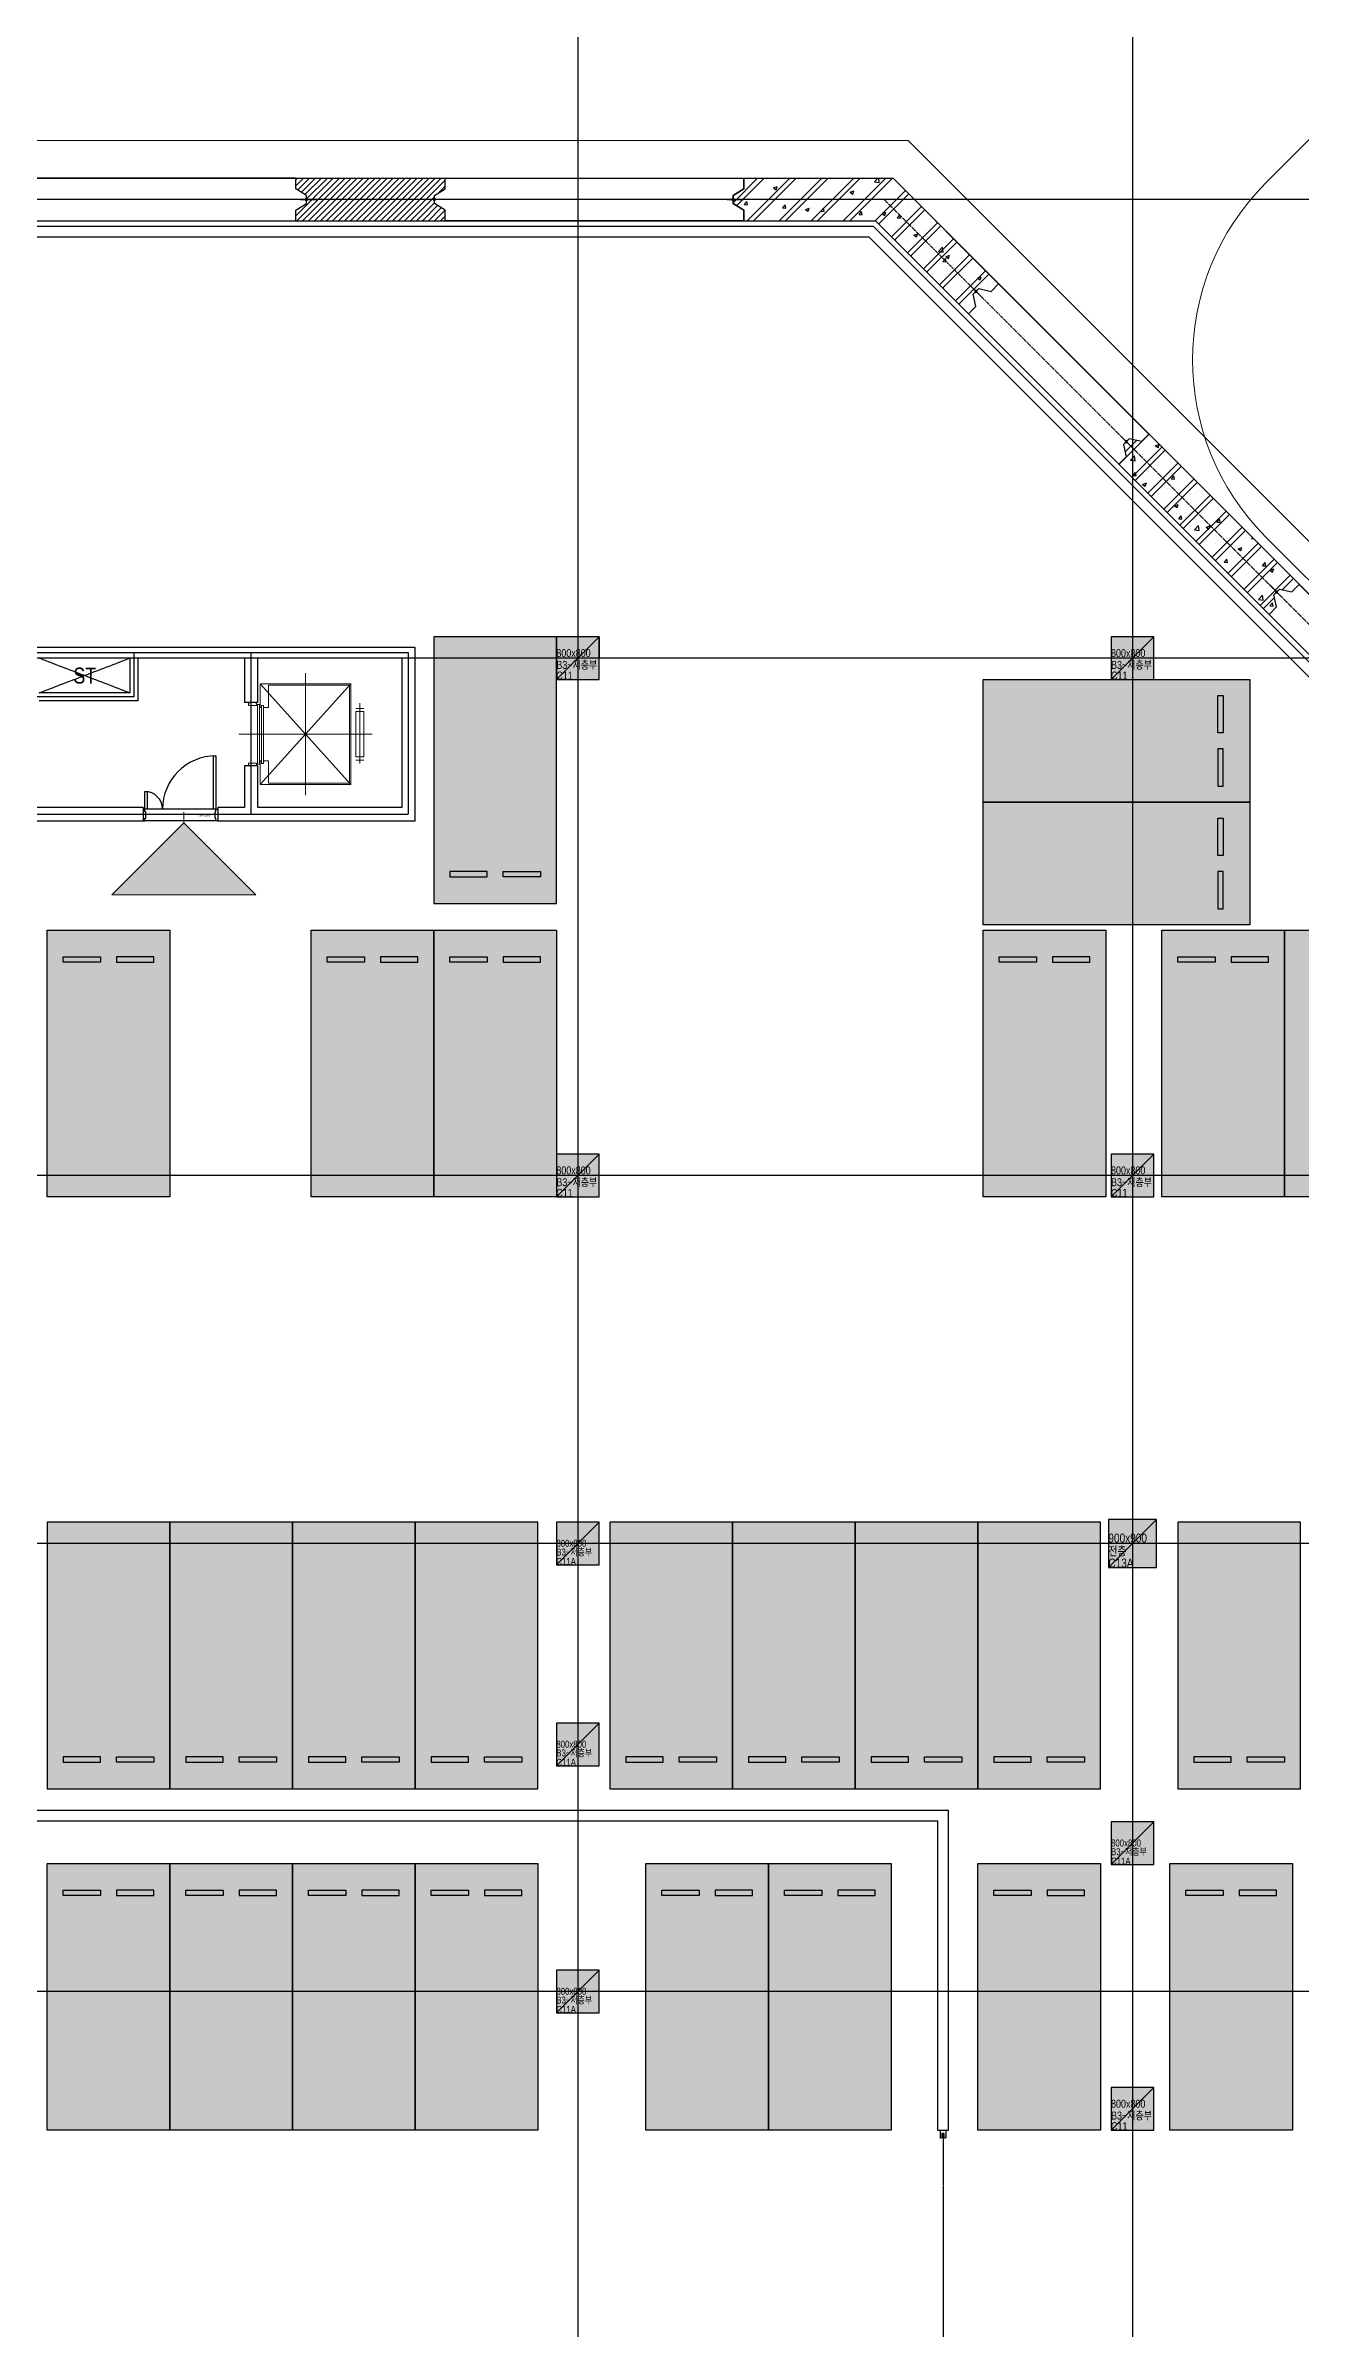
# Model space of a CAD drawing. Header units: millimetres. Extents: x -20379 to 476967, y -520228 to 220376.
# Drawn here: x 399619 to 423144, y -449936 to -407135 of the extents above; entities that cross this region are included whole.
import ezdxf
from ezdxf.enums import TextEntityAlignment as Align

# ---------------------------------------------------------------- set-up
doc = ezdxf.new("R2010")
doc.units = ezdxf.units.MM
doc.header["$MEASUREMENT"] = 0
for name, pattern in [('$0$X-CORE_B2F$0$CEN', [62, 60, -1, 0, -1]), ('$0$X-CORE_B2F$0$CENTER2', [1.125, 0.75, -0.125, 0.125, -0.125]), ('$0$X-F_EXIT_B2F$0$18$0$STYLE_19', [0.83328, 0.41656, -0.41672]), ('$0$X-GRID_B3~B1$0$CENTER2', [1.125, 0.75, -0.125, 0.125, -0.125])]:
    doc.linetypes.add(name, pattern=pattern)
doc.layers.get('Defpoints').update_dxf_attribs({"color": 145, "lineweight": 9})
doc.layers.add('$0$NDC_S_HATCH MATERIAL', color=8, linetype='Continuous', lineweight=9)
doc.layers.add('$0$X-F_EXIT_B2F$0$X-F_EXIT_B2F$0$TEXT VN1', color=7, linetype='Continuous', lineweight=13)
for name, color, linetype in [('$0$X-COL-B2$0$A-254', 254, 'Continuous'), ('$0$X-COL-B2$0$A-COL', 2, 'Continuous'), ('$0$X-COL-B2$0$A-CON', 2, 'Continuous'), ('$0$X-CORE_B2F$0$A-CEN2', 8, '$0$X-CORE_B2F$0$CENTER2'), ('$0$X-CORE_B2F$0$A-CON', 2, 'Continuous'), ('$0$X-CORE_B2F$0$A-DOOR', 4, 'Continuous'), ('$0$X-CORE_B2F$0$A-DOORF', 9, 'Continuous'), ('$0$X-CORE_B2F$0$A-ELE4', 8, 'Continuous'), ('$0$X-CORE_B2F$0$A-OPEN1', 1, '$0$X-CORE_B2F$0$CEN'), ('$0$X-CORE_B2F$0$A-WALD', 7, 'Continuous'), ('$0$X-DIAPHGRAM Wall PLAN$0$A-COL', 2, 'Continuous'), ('$0$X-DIAPHGRAM Wall PLAN$0$A-HAT', 9, 'Continuous'), ('$0$X-F_EXIT_B2F$0$A-SHUTTER', 4, 'Continuous'), ('$0$X-F_EXIT_B2F$0$X-F_EXIT_B2F$0$F_exit', 3, 'Continuous'), ('$0$X-GRID_B3~B1$0$A-CEN1', 1, '$0$X-GRID_B3~B1$0$CENTER2'), ('$0$X-INT-B2$0$A-PARK', 5, 'Continuous'), ('$0$X-INT-B2$0$A-WALB', 3, 'Continuous')]:
    doc.layers.add(name, color=color, linetype=linetype)
doc.styles.add('$0$X-COL-B2$0$Hrtext', font='arial.ttf', dxfattribs={"width": 0.8})
doc.styles.add('$0$X-CORE_B2F$0$$0$X-PLAN$0$Standard', font='')
doc.styles.add('$0$X-CORE_B2F$0$X-CORE-HOTEL-1F$0$Hrtext', font='arial.ttf', dxfattribs={"width": 0.8})
doc.styles.add('$0$X-GRID_B3~B1$0$Heerim', font='', dxfattribs={"width": 0.8})
doc.styles.get('$0$X-CORE_B2F$0$$0$X-PLAN$0$Standard').set_extended_font_data('DotumChe')
doc.styles.get('$0$X-GRID_B3~B1$0$Heerim').set_extended_font_data('Dotum')

# ---------------------------------------------------------------- blocks, each defined once
blk = doc.blocks.new('$0$258')
at = {"layer": '$0$X-COL-B2$0$A-254'}
h = blk.add_hatch(color=256, dxfattribs=at)
h.dxf.hatch_style = 1
h.paths.add_polyline_path([(508297, -104931), (507497, -104931), (507497, -105731), (508297, -105731)])
h = blk.add_hatch(color=256, dxfattribs=at)
h.dxf.hatch_style = 1
h.paths.add_polyline_path([(518697, -104931), (517897, -104931), (517897, -105731), (518697, -105731)])
h = blk.add_hatch(color=256, dxfattribs=at)
h.dxf.hatch_style = 1
h.paths.add_polyline_path([(508297, -114631), (507497, -114631), (507497, -115431), (508297, -115431)])
h = blk.add_hatch(color=256, dxfattribs=at)
h.dxf.hatch_style = 1
h.paths.add_polyline_path([(518697, -114631), (517897, -114631), (517897, -115431), (518697, -115431)])
h = blk.add_hatch(color=256, dxfattribs=at)
h.dxf.hatch_style = 1
h.paths.add_polyline_path([(508297, -121531), (507497, -121531), (507497, -122331), (508297, -122331)])
h = blk.add_hatch(color=256, dxfattribs=at)
h.dxf.hatch_style = 1
h.paths.add_polyline_path([(518747, -121481), (517847, -121481), (517847, -122381), (518747, -122381)])
h = blk.add_hatch(color=256, dxfattribs=at)
h.dxf.hatch_style = 1
h.paths.add_polyline_path([(508297, -125298), (507497, -125298), (507497, -126098), (508297, -126098)])
h = blk.add_hatch(color=256, dxfattribs=at)
h.dxf.hatch_style = 1
h.paths.add_polyline_path([(518697, -127150), (517897, -127150), (517897, -127950), (518697, -127950)])
h = blk.add_hatch(color=256, dxfattribs=at)
h.dxf.hatch_style = 1
h.paths.add_polyline_path([(508297, -129931), (507497, -129931), (507497, -130731), (508297, -130731)])
h = blk.add_hatch(color=256, dxfattribs=at)
h.dxf.hatch_style = 1
h.paths.add_polyline_path([(518697, -132131), (517897, -132131), (517897, -132931), (518697, -132931)])
at = {"layer": '$0$X-F_EXIT_B2F$0$X-F_EXIT_B2F$0$F_exit', "true_color": 0xb56bff}
h = blk.add_hatch(color=191, dxfattribs=at)
h.dxf.hatch_style = 1
h.paths.add_polyline_path([(500512, -108416), (501862, -109766), (499162, -109766)])
at = {"layer": '$0$X-INT-B2$0$A-PARK'}
h = blk.add_hatch(color=254, dxfattribs=at)
h.dxf.hatch_style = 1
h.paths.add_polyline_path([(507497, -109931), (507497, -104931), (505197, -104931), (505197, -109931)])
h = blk.add_hatch(color=254, dxfattribs=at)
h.dxf.hatch_style = 1
h.paths.add_polyline_path([(520497, -108031), (515497, -108031), (515497, -105731), (520497, -105731)])
h = blk.add_hatch(color=254, dxfattribs=at)
h.dxf.hatch_style = 1
h.paths.add_polyline_path([(520497, -110331), (515497, -110331), (515497, -108031), (520497, -108031)])
h = blk.add_hatch(color=254, dxfattribs=at)
h.dxf.hatch_style = 1
h.paths.add_polyline_path([(500247, -110431), (500247, -115431), (497947, -115431), (497947, -110431)])
h = blk.add_hatch(color=254, dxfattribs=at)
h.dxf.hatch_style = 1
h.paths.add_polyline_path([(505197, -110431), (505197, -115431), (502897, -115431), (502897, -110431)])
h = blk.add_hatch(color=254, dxfattribs=at)
h.dxf.hatch_style = 1
h.paths.add_polyline_path([(507497, -110431), (507497, -115431), (505197, -115431), (505197, -110431)])
h = blk.add_hatch(color=254, dxfattribs=at)
h.dxf.hatch_style = 1
h.paths.add_polyline_path([(517797, -110431), (517797, -115431), (515497, -115431), (515497, -110431)])
h = blk.add_hatch(color=254, dxfattribs=at)
h.dxf.hatch_style = 1
h.paths.add_polyline_path([(521147, -110431), (521147, -115431), (518847, -115431), (518847, -110431)])
h = blk.add_hatch(color=254, dxfattribs=at)
h.dxf.hatch_style = 1
h.paths.add_polyline_path([(523447, -110431), (523447, -115431), (521147, -115431), (521147, -110431)])
h = blk.add_hatch(color=254, dxfattribs=at)
h.dxf.hatch_style = 1
h.paths.add_polyline_path([(500247, -126531), (500247, -121531), (497947, -121531), (497947, -126531)])
h = blk.add_hatch(color=254, dxfattribs=at)
h.dxf.hatch_style = 1
h.paths.add_polyline_path([(502547, -126531), (502547, -121531), (500247, -121531), (500247, -126531)])
h = blk.add_hatch(color=254, dxfattribs=at)
h.dxf.hatch_style = 1
h.paths.add_polyline_path([(504847, -126531), (504847, -121531), (502547, -121531), (502547, -126531)])
h = blk.add_hatch(color=254, dxfattribs=at)
h.dxf.hatch_style = 1
h.paths.add_polyline_path([(507147, -126531), (507147, -121531), (504847, -121531), (504847, -126531)])
h = blk.add_hatch(color=254, dxfattribs=at)
h.dxf.hatch_style = 1
h.paths.add_polyline_path([(510797, -126531), (510797, -121531), (508497, -121531), (508497, -126531)])
h = blk.add_hatch(color=254, dxfattribs=at)
h.dxf.hatch_style = 1
h.paths.add_polyline_path([(513097, -126531), (513097, -121531), (510797, -121531), (510797, -126531)])
h = blk.add_hatch(color=254, dxfattribs=at)
h.dxf.hatch_style = 1
h.paths.add_polyline_path([(515397, -126531), (515397, -121531), (513097, -121531), (513097, -126531)])
h = blk.add_hatch(color=254, dxfattribs=at)
h.dxf.hatch_style = 1
h.paths.add_polyline_path([(517697, -126531), (517697, -121531), (515397, -121531), (515397, -126531)])
h = blk.add_hatch(color=254, dxfattribs=at)
h.dxf.hatch_style = 1
h.paths.add_polyline_path([(521447, -126531), (521447, -121531), (519147, -121531), (519147, -126531)])
h = blk.add_hatch(color=254, dxfattribs=at)
h.dxf.hatch_style = 1
h.paths.add_polyline_path([(500247, -127931), (500247, -132931), (497947, -132931), (497947, -127931)])
h = blk.add_hatch(color=254, dxfattribs=at)
h.dxf.hatch_style = 1
h.paths.add_polyline_path([(502547, -127931), (502547, -132931), (500247, -132931), (500247, -127931)])
h = blk.add_hatch(color=254, dxfattribs=at)
h.dxf.hatch_style = 1
h.paths.add_polyline_path([(504847, -127931), (504847, -132931), (502547, -132931), (502547, -127931)])
h = blk.add_hatch(color=254, dxfattribs=at)
h.dxf.hatch_style = 1
h.paths.add_polyline_path([(507147, -127931), (507147, -132931), (504847, -132931), (504847, -127931)])
h = blk.add_hatch(color=254, dxfattribs=at)
h.dxf.hatch_style = 1
h.paths.add_polyline_path([(511472, -127931), (511472, -132931), (509172, -132931), (509172, -127931)])
h = blk.add_hatch(color=254, dxfattribs=at)
h.dxf.hatch_style = 1
h.paths.add_polyline_path([(513772, -127931), (513772, -132931), (511472, -132931), (511472, -127931)])
h = blk.add_hatch(color=254, dxfattribs=at)
h.dxf.hatch_style = 1
h.paths.add_polyline_path([(517697, -127931), (517697, -132931), (515397, -132931), (515397, -127931)])
h = blk.add_hatch(color=254, dxfattribs=at)
h.dxf.hatch_style = 1
h.paths.add_polyline_path([(521297, -127931), (521297, -132931), (518997, -132931), (518997, -127931)])
at = {"layer": '$0$X-COL-B2$0$A-COL'}
for p, q in [((508297, -104931), (507497, -104931)), ((507497, -104931), (507497, -105731)), ((508297, -105731), (508297, -104931)), ((518697, -104931), (517897, -104931)), ((517897, -104931), (517897, -105731)), ((518697, -105731), (518697, -104931)), ((507497, -105731), (508297, -105731)), ((517897, -105731), (518697, -105731)), ((508297, -114631), (507497, -114631)), ((507497, -114631), (507497, -115431)), ((508297, -115431), (508297, -114631)), ((518697, -114631), (517897, -114631)), ((517897, -114631), (517897, -115431)), ((518697, -115431), (518697, -114631)), ((507497, -115431), (508297, -115431)), ((517897, -115431), (518697, -115431)), ((508297, -121531), (507497, -121531)), ((507497, -121531), (507497, -122331)), ((508297, -122331), (508297, -121531)), ((518747, -121481), (517847, -121481)), ((517847, -121481), (517847, -122381)), ((518747, -122381), (518747, -121481)), ((507497, -122331), (508297, -122331)), ((517847, -122381), (518747, -122381)), ((508297, -125298), (507497, -125298)), ((507497, -125298), (507497, -126098)), ((508297, -126098), (508297, -125298)), ((507497, -126098), (508297, -126098)), ((518697, -127150), (517897, -127150)), ((517897, -127150), (517897, -127950)), ((518697, -127950), (518697, -127150)), ((517897, -127950), (518697, -127950)), ((508297, -129931), (507497, -129931)), ((507497, -129931), (507497, -130731)), ((508297, -130731), (508297, -129931)), ((507497, -130731), (508297, -130731)), ((518697, -132131), (517897, -132131)), ((517897, -132131), (517897, -132931)), ((518697, -132931), (518697, -132131)), ((517897, -132931), (518697, -132931))]:
    blk.add_line(p, q, dxfattribs=at)
at = {"layer": '$0$X-COL-B2$0$A-CON', "ltscale": 10}
for p, q in [((335947, -96331), (513810, -96331)), ((513810, -96331), (539010, -121531)), ((336747, -97131), (513478, -97131)), ((513478, -97131), (538679, -122331)), ((508297, -104931), (508297, -105331))]:
    blk.add_line(p, q, dxfattribs=at)
at = {"layer": '$0$X-CORE_B2F$0$A-CEN2'}
for p, q in [((504724, -105231), (491322, -105231)), ((499572, -105231), (499572, -106056)), ((501772, -108256), (501772, -105231)), ((504724, -108256), (504724, -105231)), ((499572, -106056), (497697, -106056)), ((491322, -108256), (504724, -108256))]:
    blk.add_line(p, q, dxfattribs=at)
at = {"layer": '$0$X-CORE_B2F$0$A-CON', "ltscale": 10}
for p, q in [((504847, -105131), (491197, -105131)), ((504847, -108381), (504847, -105131)), ((501647, -105331), (497797, -105331)), ((501647, -105331), (501647, -106163)), ((504597, -105331), (501897, -105331)), ((501897, -106163), (501897, -105331)), ((504597, -105331), (504597, -108131)), ((501897, -106163), (501647, -106163)), ((501647, -107346), (501647, -108131)), ((501897, -107346), (501647, -107346)), ((501897, -108131), (501897, -107346)), ((499747, -108131), (491447, -108131)), ((499747, -108131), (499747, -108381)), ((501647, -108131), (501147, -108131)), ((501147, -108131), (501147, -108381)), ((504597, -108131), (501897, -108131)), ((491197, -108381), (499747, -108381)), ((501147, -108381), (504847, -108381))]:
    blk.add_line(p, q, dxfattribs=at)
at = {"layer": '$0$X-CORE_B2F$0$A-DOOR'}
for p, q in [((501067, -108161), (501067, -107161)), ((501067, -107161), (501112, -107161)), ((501112, -107161), (501112, -108161)), ((499782, -108161), (499782, -107831)), ((499782, -107831), (499827, -107831)), ((499827, -107831), (499827, -108161)), ((499782, -108161), (499747, -108161)), ((499747, -108161), (499747, -108381)), ((499782, -108211), (499782, -108161)), ((499827, -108161), (499782, -108161)), ((499797, -108211), (499782, -108211)), ((499797, -108331), (499797, -108211)), ((501112, -108161), (501067, -108161)), ((501097, -108331), (501097, -108211)), ((501097, -108211), (501112, -108211)), ((501112, -108211), (501112, -108161)), ((501112, -108161), (501147, -108161)), ((501147, -108161), (501147, -108381)), ((499747, -108381), (499782, -108381)), ((499782, -108381), (499782, -108331)), ((499782, -108331), (499797, -108331)), ((501112, -108331), (501097, -108331)), ((501112, -108381), (501112, -108331)), ((501147, -108381), (501112, -108381))]:
    blk.add_line(p, q, dxfattribs=at)
at = {"layer": '$0$X-CORE_B2F$0$A-DOORF'}
for centre, radius, start, end in [((501112, -108161), 1000, 90, 180), ((499782, -108161), 330, 0, 90)]:
    blk.add_arc(centre, radius, start, end, dxfattribs=at)
at = {"layer": '$0$X-CORE_B2F$0$A-ELE4'}
for p, q in [((501112, -108161), (499782, -108161)), ((501112, -108381), (499782, -108381))]:
    blk.add_line(p, q, dxfattribs=at)
at = {"layer": '$0$X-CORE_B2F$0$A-OPEN1'}
for p, q in [((499497, -105981), (497797, -105331)), ((497797, -105981), (499497, -105331))]:
    blk.add_line(p, q, dxfattribs=at)
at = {"layer": '$0$X-CORE_B2F$0$A-WALD', "ltscale": 10}
for p, q in [((499497, -105331), (499497, -105981)), ((499647, -105331), (499647, -106131)), ((499497, -105981), (497797, -105981)), ((499647, -106131), (497797, -106131))]:
    blk.add_line(p, q, dxfattribs=at)
at = {"layer": '$0$X-DIAPHGRAM Wall PLAN$0$A-COL'}
for p, q in [((335947, -96331), (513810, -96331)), ((511010, -96331), (513810, -96331)), ((513810, -96331), (539010, -121531)), ((513810, -96331), (515790, -98311)), ((336747, -97131), (513478, -97131)), ((511010, -97131), (513478, -97131)), ((513478, -97131), (538679, -122331)), ((513478, -97131), (515224, -98876))]:
    blk.add_line(p, q, dxfattribs=at)
at = {"layer": '$0$X-DIAPHGRAM Wall PLAN$0$A-COL', "ltscale": 0.01}
for p, q in [((502610, -96331), (497010, -96331)), ((502610, -96531), (502610, -96331)), ((502810, -96656), (502610, -96531)), ((502810, -96806), (502810, -96656)), ((505210, -96656), (505410, -96531)), ((505210, -96806), (505210, -96656)), ((505410, -96531), (505410, -96331)), ((505410, -96331), (511010, -96331)), ((511010, -96531), (510810, -96656)), ((510810, -96656), (511010, -96531)), ((510810, -96656), (510810, -96806)), ((510810, -96806), (510810, -96656)), ((511010, -96331), (511010, -96531)), ((511010, -96531), (511010, -96331)), ((497010, -97131), (502610, -97131)), ((502610, -96931), (502810, -96806)), ((502610, -97131), (502610, -96931)), ((505410, -96931), (505210, -96806)), ((505410, -97131), (505410, -96931)), ((511010, -97131), (505410, -97131)), ((510810, -96806), (511010, -96931)), ((511010, -96931), (510810, -96806)), ((511010, -96931), (511010, -97131)), ((511010, -97131), (511010, -96931)), ((515312, -98505), (515418, -98399)), ((515312, -98505), (515418, -98399)), ((515418, -98399), (515648, -98452)), ((515418, -98399), (515648, -98452)), ((515648, -98452), (515790, -98311)), ((515648, -98452), (515790, -98311)), ((515790, -98311), (518607, -101128)), ((515224, -98876), (515365, -98735)), ((515224, -98876), (515365, -98735)), ((515365, -98735), (515312, -98505)), ((515365, -98735), (515312, -98505)), ((518042, -101694), (515224, -98876)), ((518236, -101217), (518130, -101323)), ((518130, -101323), (518183, -101553)), ((518466, -101270), (518236, -101217)), ((518607, -101128), (518466, -101270)), ((518183, -101553), (518042, -101694)), ((521284, -104088), (521425, -103946)), ((521425, -103946), (525385, -107906)), ((520860, -104512), (521001, -104370)), ((520948, -104141), (521054, -104035)), ((521001, -104370), (520948, -104141)), ((521054, -104035), (521284, -104088)), ((524819, -108472), (520860, -104512))]:
    blk.add_line(p, q, dxfattribs=at)
at = {"layer": '$0$X-DIAPHGRAM Wall PLAN$0$A-COL', "ltscale": 50}
for p, q in [((502702, -96731), (503002, -96731)), ((505317, -96731), (505017, -96731)), ((510917, -96731), (510617, -96731)), ((510702, -96731), (511002, -96731)), ((515441, -98528), (515229, -98316)), ((515289, -98376), (515501, -98588)), ((518107, -101194), (518319, -101406)), ((521077, -104164), (520865, -103951))]:
    blk.add_line(p, q, dxfattribs=at)
for centre, start, end in [((502810, -96731), 0, 180), ((505210, -96731), 360, 180), ((510810, -96731), 0, 180), ((510810, -96731), 360, 180), ((502810, -96731), 180, 0), ((505210, -96731), 180, 360), ((510810, -96731), 180, 0), ((510810, -96731), 180, 360), ((515365, -98452), 135.0009, 315.0009), ((515365, -98452), 135.0009, 315.0009), ((515365, -98452), 315.0009, 135.0009), ((515365, -98452), 315.0009, 135.0009), ((518183, -101270), 135.0009, 315.0009), ((518183, -101270), 315.0009, 135.0009), ((521001, -104088), 135.0009, 315.0009), ((521001, -104088), 315.0009, 135.0009)]:
    blk.add_arc(centre, 20, start, end, dxfattribs=at)
at = {"layer": '$0$X-DIAPHGRAM Wall PLAN$0$A-HAT', "linetype": 'Continuous', "ltscale": 500}
for p, q in [((502610, -96363), (502642, -96331)), ((502610, -96475), (502754, -96331)), ((502610, -97037), (503315, -96331)), ((502628, -97131), (503428, -96331)), ((502645, -96553), (502866, -96331)), ((502714, -96596), (502979, -96331)), ((502740, -97131), (503540, -96331)), ((502783, -96639), (503091, -96331)), ((502820, -96714), (503203, -96331)), ((502852, -97131), (503652, -96331)), ((502964, -97131), (503764, -96331)), ((503077, -97131), (503877, -96331)), ((503189, -97131), (503989, -96331)), ((503301, -97131), (504101, -96331)), ((503413, -97131), (504213, -96331)), ((503526, -97131), (504326, -96331)), ((503638, -97131), (504438, -96331)), ((503750, -97131), (504550, -96331)), ((503862, -97131), (504662, -96331)), ((503975, -97131), (504775, -96331)), ((504087, -97131), (504887, -96331)), ((504199, -97131), (504999, -96331)), ((504312, -97131), (505112, -96331)), ((504424, -97131), (505224, -96331)), ((504536, -97131), (505336, -96331)), ((504648, -97131), (505410, -96369)), ((504761, -97131), (505210, -96682)), ((505279, -96613), (505410, -96482)), ((504873, -97131), (505210, -96794)), ((504985, -97131), (505271, -96844)), ((505097, -97131), (505340, -96888)), ((505210, -97131), (505410, -96931)), ((505322, -97131), (505410, -97043))]:
    blk.add_line(p, q, dxfattribs=at)
at = {"layer": '$0$X-DIAPHGRAM Wall PLAN$0$A-HAT', "linetype": 'Continuous'}
for p, q in [((510810, -96792), (511271, -96331)), ((510856, -96635), (510856, -96635)), ((510876, -96848), (511393, -96331)), ((511027, -96599), (511027, -96599)), ((511072, -97131), (511872, -96331)), ((511089, -96707), (511089, -96707)), ((511159, -96487), (511159, -96487)), ((511194, -97131), (511994, -96331)), ((511340, -96674), (511340, -96674)), ((511390, -96658), (511390, -96658)), ((511532, -96535), (511532, -96535)), ((511570, -96514), (511640, -96487)), ((511570, -96514), (511620, -96548)), ((511620, -96548), (511640, -96487)), ((511673, -97131), (512473, -96331)), ((511718, -96624), (511718, -96624)), ((511742, -96387), (511742, -96387)), ((511795, -97131), (512595, -96331)), ((511924, -96680), (511924, -96680)), ((512051, -96460), (512051, -96460)), ((512274, -97131), (513074, -96331)), ((512350, -96541), (512350, -96541)), ((512396, -97131), (513196, -96331)), ((512458, -96703), (512458, -96703)), ((512552, -96722), (512552, -96722)), ((512565, -96389), (512565, -96389)), ((512600, -96508), (512600, -96508)), ((512875, -97131), (513675, -96331)), ((512979, -96458), (512979, -96458)), ((512992, -96726), (512992, -96726)), ((512997, -97131), (513797, -96331)), ((513007, -96594), (513077, -96567)), ((513007, -96594), (513057, -96628)), ((513057, -96628), (513077, -96568)), ((513058, -96658), (513058, -96658)), ((513451, -96683), (513451, -96683)), ((513462, -96397), (513525, -96331)), ((513462, -96397), (513551, -96410)), ((513476, -97131), (514043, -96564)), ((513538, -97191), (514104, -96625)), ((513551, -96411), (513542, -96331)), ((513577, -96583), (513577, -96583)), ((513611, -96375), (513611, -96375)), ((513977, -96686), (513977, -96686)), ((514034, -96583), (514034, -96583)), ((511014, -96931), (511014, -96931)), ((511021, -96825), (511070, -96768)), ((511021, -96825), (511081, -96831)), ((511067, -96770), (511067, -96770)), ((511081, -96831), (511070, -96768)), ((511077, -97068), (511077, -97068)), ((511118, -97084), (511118, -97084)), ((511455, -97018), (511455, -97018)), ((511520, -96867), (511520, -96867)), ((511531, -97131), (511538, -97124)), ((511539, -97131), (511538, -97124)), ((511601, -96792), (511601, -96792)), ((511701, -96983), (511701, -96983)), ((511739, -96888), (511787, -96831)), ((511739, -96888), (511798, -96893)), ((511798, -96893), (511787, -96831)), ((512027, -97125), (512027, -97125)), ((512039, -96792), (512039, -96792)), ((512087, -96935), (512087, -96935)), ((512135, -96815), (512135, -96815)), ((512167, -96917), (512237, -96890)), ((512167, -96917), (512217, -96950)), ((512217, -96950), (512237, -96890)), ((512284, -96883), (512284, -96883)), ((512337, -96902), (512337, -96902)), ((512456, -96951), (512504, -96893)), ((512456, -96951), (512516, -96956)), ((512516, -96956), (512504, -96893)), ((512524, -97103), (512524, -97103)), ((512540, -97055), (512540, -97055)), ((512669, -96837), (512669, -96837)), ((512716, -96852), (512716, -96852)), ((512868, -96783), (512868, -96783)), ((513045, -96991), (513045, -96991)), ((513107, -97003), (513107, -97003)), ((513173, -97014), (513221, -96956)), ((513173, -97014), (513233, -97019)), ((513202, -96860), (513202, -96860)), ((513233, -97019), (513221, -96956)), ((513335, -97131), (513335, -97131)), ((513347, -96769), (513347, -96769)), ((513525, -96748), (513525, -96748)), ((513565, -96916), (513565, -96916)), ((513598, -96736), (513598, -96736)), ((513604, -96997), (513674, -96970)), ((513604, -96997), (513654, -97030)), ((513654, -97031), (513674, -96970)), ((513690, -96903), (513690, -96903)), ((513713, -97081), (513713, -97081)), ((513736, -96882), (513736, -96882)), ((513778, -97430), (514343, -96864)), ((513839, -97491), (514405, -96926)), ((513890, -97076), (513939, -97019)), ((513890, -97076), (513950, -97082)), ((513950, -97082), (513939, -97019)), ((514059, -96771), (514059, -96771)), ((514078, -96846), (514078, -96846)), ((514270, -96905), (514270, -96905)), ((514273, -96803), (514273, -96803)), ((514345, -96998), (514345, -96998)), ((514571, -97114), (514571, -97114)), ((514608, -97139), (514612, -97133)), ((514608, -97139), (514619, -97140)), ((513860, -97279), (513860, -97279)), ((514054, -97511), (514054, -97511)), ((514066, -97178), (514066, -97178)), ((514072, -97253), (514072, -97253)), ((514078, -97731), (514644, -97165)), ((514082, -97392), (514082, -97392)), ((514139, -97792), (514705, -97226)), ((514201, -97399), (514271, -97373)), ((514201, -97399), (514251, -97433)), ((514251, -97433), (514271, -97373)), ((514332, -97359), (514332, -97359)), ((514379, -98031), (514944, -97465)), ((514394, -97301), (514394, -97301)), ((514440, -98092), (515006, -97527)), ((514559, -97447), (514559, -97447)), ((514711, -97309), (514711, -97309)), ((514199, -97812), (514199, -97812)), ((514410, -97947), (514410, -97947)), ((514448, -97704), (514448, -97704)), ((514547, -97780), (514547, -97780)), ((514614, -97749), (514614, -97749)), ((514662, -97702), (514740, -97621)), ((514662, -97702), (514751, -97716)), ((514679, -98332), (515245, -97766)), ((514733, -97835), (514733, -97835)), ((514751, -97716), (514740, -97621)), ((514740, -98393), (515306, -97827)), ((514746, -97891), (514795, -97834)), ((514746, -97891), (514806, -97896)), ((514806, -97897), (514795, -97834)), ((514798, -97802), (514868, -97775)), ((514798, -97802), (514847, -97836)), ((514848, -97836), (514868, -97775)), ((514854, -97969), (514854, -97969)), ((514944, -97969), (514944, -97969)), ((515066, -97705), (515066, -97705)), ((515067, -97982), (515067, -97982)), ((515080, -97621), (515080, -97621)), ((515267, -97858), (515267, -97858)), ((514535, -98113), (514535, -98113)), ((514804, -98376), (514804, -98376)), ((514816, -98015), (514816, -98015)), ((514980, -98632), (515545, -98067)), ((515041, -98693), (515607, -98128)), ((515042, -98371), (515042, -98371)), ((515054, -98038), (515054, -98038)), ((515068, -98366), (515068, -98366)), ((515182, -98327), (515182, -98327)), ((515236, -98319), (515236, -98319)), ((515395, -98205), (515465, -98178)), ((515395, -98205), (515444, -98238)), ((515444, -98238), (515465, -98178)), ((515555, -98301), (515555, -98301)), ((515602, -98388), (515602, -98388)), ((518046, -101699), (518612, -101133)), ((518162, -101460), (518374, -101249)), ((518285, -101938), (518851, -101372)), ((518347, -101999), (518912, -101433)), ((518567, -101230), (518567, -101230)), ((518733, -101346), (518799, -101320)), ((518733, -101346), (518783, -101379)), ((518783, -101379), (518802, -101323)), ((518143, -101617), (518143, -101617)), ((518158, -101604), (518158, -101604)), ((518226, -101524), (518226, -101524)), ((518261, -101617), (518339, -101536)), ((518261, -101617), (518350, -101631)), ((518309, -101903), (518357, -101846)), ((518350, -101631), (518339, -101536)), ((518369, -101909), (518357, -101846)), ((518476, -101491), (518476, -101491)), ((518497, -101544), (518497, -101544)), ((518586, -102238), (519152, -101673)), ((518592, -101835), (518592, -101835)), ((518647, -102300), (519213, -101734)), ((518691, -101627), (518691, -101627)), ((518726, -101517), (518726, -101517)), ((518855, -101441), (518855, -101441)), ((518990, -101812), (518990, -101812)), ((519223, -101752), (519223, -101752)), ((518309, -101903), (518369, -101908)), ((518485, -101877), (518485, -101877)), ((518489, -102071), (518559, -102044)), ((518489, -102071), (518539, -102104)), ((518497, -102138), (518497, -102138)), ((518539, -102104), (518560, -102044)), ((518685, -102114), (518685, -102114)), ((518707, -102272), (518707, -102272)), ((518887, -102539), (519452, -101973)), ((518948, -102600), (519513, -102034)), ((518960, -102146), (518960, -102146)), ((518978, -102145), (518978, -102145)), ((519026, -101966), (519075, -101909)), ((519026, -101966), (519086, -101971)), ((519030, -102160), (519030, -102160)), ((519086, -101971), (519075, -101909)), ((519187, -102839), (519753, -102274)), ((519211, -102114), (519211, -102114)), ((519268, -102014), (519268, -102014)), ((519498, -102070), (519498, -102070)), ((519507, -102233), (519507, -102233)), ((519564, -102183), (519564, -102183)), ((518924, -102333), (518924, -102333)), ((518948, -102508), (518948, -102508)), ((518966, -102478), (518966, -102478)), ((519086, -102473), (519156, -102446)), ((519086, -102473), (519136, -102507)), ((519136, -102507), (519156, -102447)), ((519165, -102718), (519213, -102661)), ((519165, -102718), (519225, -102723)), ((519225, -102724), (519213, -102661)), ((519241, -102295), (519241, -102295)), ((519248, -102901), (519814, -102335)), ((519306, -102683), (519306, -102683)), ((519326, -102458), (519326, -102458)), ((519365, -102691), (519365, -102691)), ((519485, -102403), (519485, -102403)), ((519488, -103140), (520053, -102574)), ((519549, -103201), (520115, -102635)), ((519775, -102317), (519775, -102317)), ((519889, -102583), (519889, -102583)), ((519899, -102714), (519899, -102714)), ((519987, -102666), (519987, -102666)), ((519461, -102922), (519539, -102841)), ((519461, -102922), (519550, -102936)), ((519461, -103069), (519461, -103069)), ((519473, -102736), (519473, -102736)), ((519550, -102936), (519539, -102841)), ((519682, -103131), (519682, -103131)), ((519683, -102876), (519753, -102849)), ((519683, -102876), (519733, -102910)), ((519695, -102769), (519695, -102769)), ((519733, -102910), (519753, -102849)), ((519788, -103440), (520354, -102875)), ((519849, -103502), (520415, -102936)), ((519882, -102781), (519931, -102723)), ((519882, -102781), (519942, -102786)), ((519942, -102786), (519931, -102724)), ((519945, -102736), (519945, -102736)), ((519975, -102999), (519975, -102999)), ((520061, -103081), (520061, -103081)), ((520431, -103080), (520431, -103080)), ((520528, -103088), (520547, -103068)), ((520528, -103088), (520574, -103095)), ((519704, -103225), (519704, -103225)), ((519848, -103180), (519848, -103180)), ((519915, -103359), (519915, -103359)), ((519962, -103332), (519962, -103332)), ((520021, -103533), (520069, -103476)), ((520021, -103533), (520081, -103538)), ((520081, -103538), (520069, -103476)), ((520088, -103399), (520088, -103399)), ((520089, -103741), (520654, -103175)), ((520150, -103802), (520716, -103237)), ((520238, -103247), (520238, -103247)), ((520280, -103279), (520350, -103252)), ((520280, -103279), (520330, -103312)), ((520330, -103312), (520350, -103252)), ((520389, -104041), (520955, -103476)), ((520429, -103392), (520429, -103392)), ((520449, -103382), (520449, -103382)), ((520450, -104103), (521016, -103537)), ((520468, -103268), (520468, -103268)), ((520671, -103299), (520671, -103299)), ((520680, -103359), (520680, -103359)), ((520738, -103596), (520787, -103538)), ((520798, -103601), (520787, -103539)), ((520975, -103525), (520975, -103525)), ((520166, -103787), (520166, -103787)), ((520417, -103754), (520417, -103754)), ((520443, -103933), (520443, -103933)), ((520455, -103600), (520455, -103600)), ((520470, -103749), (520470, -103749)), ((520573, -103778), (520573, -103778)), ((520690, -104342), (521255, -103776)), ((520738, -103596), (520798, -103601)), ((520795, -103704), (520795, -103704)), ((520877, -103681), (520947, -103654)), ((520877, -103681), (520927, -103715)), ((520927, -103715), (520947, -103654)), ((520963, -103858), (520963, -103858)), ((521053, -103649), (521053, -103649)), ((521107, -103801), (521107, -103801)), ((521107, -104047), (521317, -103838)), ((520532, -104098), (520532, -104098)), ((520661, -104228), (520739, -104146)), ((520661, -104228), (520750, -104241)), ((520750, -104242), (520739, -104147)), ((520751, -104403), (520960, -104194)), ((520877, -104348), (520925, -104291)), ((520877, -104348), (520937, -104353)), ((520901, -104409), (520901, -104409)), ((520912, -104312), (520912, -104312)), ((520937, -104353), (520925, -104291)), ((520950, -104191), (520950, -104191)), ((521164, -104015), (521164, -104015))]:
    blk.add_line(p, q, dxfattribs=at)
at = {"layer": '$0$X-F_EXIT_B2F$0$A-SHUTTER', "linetype": '$0$X-F_EXIT_B2F$0$18$0$STYLE_19'}
for p, q in [((514697, -133081), (514697, -132931)), ((514697, -132931), (514797, -132931)), ((514727, -133081), (514697, -133081)), ((514767, -132991), (514727, -132991)), ((514727, -132991), (514727, -133081)), ((514747, -132991), (514747, -139971)), ((514767, -133081), (514767, -132991)), ((514797, -133081), (514767, -133081)), ((514797, -132931), (514797, -133081))]:
    blk.add_line(p, q, dxfattribs=at)
at = {"layer": '$0$X-F_EXIT_B2F$0$X-F_EXIT_B2F$0$TEXT VN1'}
for p, q in [((499162, -109766), (500512, -108416)), ((500512, -108416), (501862, -109766)), ((501862, -109766), (499162, -109766))]:
    blk.add_line(p, q, dxfattribs=at)
at = {"layer": '$0$X-GRID_B3~B1$0$A-CEN1', "ltscale": 10}
for p, q in [((507897, -71986), (507897, -206938)), ((518297, -71986), (518297, -206938)), ((565437, -96731), (324908, -96731)), ((513644, -96731), (538845, -121931)), ((565437, -105331), (425347, -105331)), ((565437, -115031), (324908, -115031)), ((565437, -121931), (425347, -121931)), ((565437, -130331), (425347, -130331))]:
    blk.add_line(p, q, dxfattribs=at)
at = {"layer": '$0$X-INT-B2$0$A-PARK'}
for p, q in [((507497, -104931), (505197, -104931)), ((505197, -104931), (505197, -109931)), ((507497, -109931), (507497, -104931)), ((515497, -108031), (515497, -105731)), ((515497, -105731), (520497, -105731)), ((519897, -106731), (519897, -106031)), ((519897, -106031), (519997, -106031)), ((519997, -106031), (519997, -106731)), ((520497, -105731), (520497, -108031)), ((519997, -106731), (519897, -106731)), ((519997, -107031), (519897, -107031)), ((519897, -107031), (519897, -107731)), ((519997, -107731), (519997, -107031)), ((519897, -107731), (519997, -107731)), ((515497, -110331), (515497, -108031)), ((515497, -108031), (520497, -108031)), ((520497, -108031), (515497, -108031)), ((520497, -108031), (520497, -110331)), ((519897, -109031), (519897, -108331)), ((519897, -108331), (519997, -108331)), ((519997, -108331), (519997, -109031)), ((519997, -109031), (519897, -109031)), ((506197, -109331), (505497, -109331)), ((505497, -109331), (505497, -109431)), ((505497, -109431), (506197, -109431)), ((506197, -109431), (506197, -109331)), ((506497, -109431), (506497, -109331)), ((506497, -109331), (507197, -109331)), ((507197, -109431), (506497, -109431)), ((507197, -109331), (507197, -109431)), ((519997, -109331), (519897, -109331)), ((519897, -109331), (519897, -110031)), ((519997, -110031), (519997, -109331)), ((505197, -109931), (507497, -109931)), ((520497, -110331), (515497, -110331)), ((519897, -110031), (519997, -110031)), ((497947, -115431), (497947, -110431)), ((497947, -110431), (500247, -110431)), ((500247, -110431), (500247, -115431)), ((502897, -115431), (502897, -110431)), ((502897, -110431), (505197, -110431)), ((505197, -115431), (505197, -110431)), ((505197, -110431), (507497, -110431)), ((505197, -110431), (505197, -115431)), ((507497, -110431), (507497, -115431)), ((515497, -115431), (515497, -110431)), ((515497, -110431), (517797, -110431)), ((517797, -110431), (517797, -115431)), ((518847, -115431), (518847, -110431)), ((518847, -110431), (521147, -110431)), ((521147, -110431), (521147, -115431)), ((521147, -115431), (521147, -110431)), ((521147, -110431), (523447, -110431)), ((498247, -111031), (498247, -110931)), ((498247, -110931), (498947, -110931)), ((498947, -111031), (498247, -111031)), ((498947, -110931), (498947, -111031)), ((499247, -110931), (499247, -111031)), ((499947, -110931), (499247, -110931)), ((499247, -111031), (499947, -111031)), ((499947, -111031), (499947, -110931)), ((503197, -111031), (503197, -110931)), ((503197, -110931), (503897, -110931)), ((503897, -111031), (503197, -111031)), ((503897, -110931), (503897, -111031)), ((504197, -110931), (504197, -111031)), ((504897, -110931), (504197, -110931)), ((504197, -111031), (504897, -111031)), ((504897, -111031), (504897, -110931)), ((505497, -111031), (505497, -110931)), ((505497, -110931), (506197, -110931)), ((506197, -111031), (505497, -111031)), ((506197, -110931), (506197, -111031)), ((506497, -110931), (506497, -111031)), ((507197, -110931), (506497, -110931)), ((506497, -111031), (507197, -111031)), ((507197, -111031), (507197, -110931)), ((515797, -111031), (515797, -110931)), ((515797, -110931), (516497, -110931)), ((516497, -111031), (515797, -111031)), ((516497, -110931), (516497, -111031)), ((516797, -110931), (516797, -111031)), ((517497, -110931), (516797, -110931)), ((516797, -111031), (517497, -111031)), ((517497, -111031), (517497, -110931)), ((519147, -111031), (519147, -110931)), ((519147, -110931), (519847, -110931)), ((519847, -111031), (519147, -111031)), ((519847, -110931), (519847, -111031)), ((520147, -110931), (520147, -111031)), ((520847, -110931), (520147, -110931)), ((520147, -111031), (520847, -111031)), ((520847, -111031), (520847, -110931)), ((500247, -115431), (497947, -115431)), ((505197, -115431), (502897, -115431)), ((507497, -115431), (505197, -115431)), ((517797, -115431), (515497, -115431)), ((521147, -115431), (518847, -115431)), ((523447, -115431), (521147, -115431)), ((500247, -121531), (497947, -121531)), ((497947, -121531), (497947, -126531)), ((502547, -121531), (500247, -121531)), ((500247, -121531), (500247, -126531)), ((500247, -126531), (500247, -121531)), ((504847, -121531), (502547, -121531)), ((502547, -121531), (502547, -126531)), ((502547, -126531), (502547, -121531)), ((507147, -121531), (504847, -121531)), ((504847, -121531), (504847, -126531)), ((504847, -126531), (504847, -121531)), ((507147, -126531), (507147, -121531)), ((510797, -121531), (508497, -121531)), ((508497, -121531), (508497, -126531)), ((513097, -121531), (510797, -121531)), ((510797, -121531), (510797, -126531)), ((510797, -126531), (510797, -121531)), ((515397, -121531), (513097, -121531)), ((513097, -121531), (513097, -126531)), ((513097, -126531), (513097, -121531)), ((517697, -121531), (515397, -121531)), ((515397, -121531), (515397, -126531)), ((515397, -126531), (515397, -121531)), ((517697, -126531), (517697, -121531)), ((521447, -121531), (519147, -121531)), ((519147, -121531), (519147, -126531)), ((521447, -126531), (521447, -121531)), ((498947, -125931), (498247, -125931)), ((498247, -125931), (498247, -126031)), ((498247, -126031), (498947, -126031)), ((498947, -126031), (498947, -125931)), ((499247, -126031), (499247, -125931)), ((499247, -125931), (499947, -125931)), ((499947, -126031), (499247, -126031)), ((499947, -125931), (499947, -126031)), ((501247, -125931), (500547, -125931)), ((500547, -125931), (500547, -126031)), ((500547, -126031), (501247, -126031)), ((501247, -126031), (501247, -125931)), ((501547, -126031), (501547, -125931)), ((501547, -125931), (502247, -125931)), ((502247, -126031), (501547, -126031)), ((502247, -125931), (502247, -126031)), ((503547, -125931), (502847, -125931)), ((502847, -125931), (502847, -126031)), ((502847, -126031), (503547, -126031)), ((503547, -126031), (503547, -125931)), ((503847, -126031), (503847, -125931)), ((503847, -125931), (504547, -125931)), ((504547, -126031), (503847, -126031)), ((504547, -125931), (504547, -126031)), ((505847, -125931), (505147, -125931)), ((505147, -125931), (505147, -126031)), ((505147, -126031), (505847, -126031)), ((505847, -126031), (505847, -125931)), ((506147, -126031), (506147, -125931)), ((506147, -125931), (506847, -125931)), ((506847, -126031), (506147, -126031)), ((506847, -125931), (506847, -126031)), ((509497, -125931), (508797, -125931)), ((508797, -125931), (508797, -126031)), ((508797, -126031), (509497, -126031)), ((509497, -126031), (509497, -125931)), ((509797, -126031), (509797, -125931)), ((509797, -125931), (510497, -125931)), ((510497, -126031), (509797, -126031)), ((510497, -125931), (510497, -126031)), ((511797, -125931), (511097, -125931)), ((511097, -125931), (511097, -126031)), ((511097, -126031), (511797, -126031)), ((511797, -126031), (511797, -125931)), ((512097, -126031), (512097, -125931)), ((512097, -125931), (512797, -125931)), ((512797, -126031), (512097, -126031)), ((512797, -125931), (512797, -126031)), ((514097, -125931), (513397, -125931)), ((513397, -125931), (513397, -126031)), ((513397, -126031), (514097, -126031)), ((514097, -126031), (514097, -125931)), ((514397, -126031), (514397, -125931)), ((514397, -125931), (515097, -125931)), ((515097, -126031), (514397, -126031)), ((515097, -125931), (515097, -126031)), ((516397, -125931), (515697, -125931)), ((515697, -125931), (515697, -126031)), ((515697, -126031), (516397, -126031)), ((516397, -126031), (516397, -125931)), ((516697, -126031), (516697, -125931)), ((516697, -125931), (517397, -125931)), ((517397, -126031), (516697, -126031)), ((517397, -125931), (517397, -126031)), ((520147, -125931), (519447, -125931)), ((519447, -125931), (519447, -126031)), ((519447, -126031), (520147, -126031)), ((520147, -126031), (520147, -125931)), ((520447, -126031), (520447, -125931)), ((520447, -125931), (521147, -125931)), ((521147, -126031), (520447, -126031)), ((521147, -125931), (521147, -126031)), ((497947, -126531), (500247, -126531)), ((500247, -126531), (502547, -126531)), ((502547, -126531), (504847, -126531)), ((504847, -126531), (507147, -126531)), ((508497, -126531), (510797, -126531)), ((510797, -126531), (513097, -126531)), ((513097, -126531), (515397, -126531)), ((515397, -126531), (517697, -126531)), ((519147, -126531), (521447, -126531)), ((497947, -132931), (497947, -127931)), ((497947, -127931), (500247, -127931)), ((500247, -132931), (500247, -127931)), ((500247, -127931), (502547, -127931)), ((500247, -127931), (500247, -132931)), ((502547, -132931), (502547, -127931)), ((502547, -127931), (504847, -127931)), ((502547, -127931), (502547, -132931)), ((504847, -132931), (504847, -127931)), ((504847, -127931), (507147, -127931)), ((504847, -127931), (504847, -132931)), ((507147, -127931), (507147, -132931)), ((509172, -132931), (509172, -127931)), ((509172, -127931), (511472, -127931)), ((511472, -132931), (511472, -127931)), ((511472, -127931), (513772, -127931)), ((511472, -127931), (511472, -132931)), ((513772, -127931), (513772, -132931)), ((515397, -132931), (515397, -127931)), ((515397, -127931), (517697, -127931)), ((517697, -127931), (517697, -132931)), ((518997, -132931), (518997, -127931)), ((518997, -127931), (521297, -127931)), ((521297, -127931), (521297, -132931)), ((498247, -128531), (498247, -128431)), ((498247, -128431), (498947, -128431)), ((498947, -128531), (498247, -128531)), ((498947, -128431), (498947, -128531)), ((499247, -128431), (499247, -128531)), ((499947, -128431), (499247, -128431)), ((499247, -128531), (499947, -128531)), ((499947, -128531), (499947, -128431)), ((500547, -128531), (500547, -128431)), ((500547, -128431), (501247, -128431)), ((501247, -128531), (500547, -128531)), ((501247, -128431), (501247, -128531)), ((501547, -128431), (501547, -128531)), ((502247, -128431), (501547, -128431)), ((501547, -128531), (502247, -128531)), ((502247, -128531), (502247, -128431)), ((502847, -128531), (502847, -128431)), ((502847, -128431), (503547, -128431)), ((503547, -128531), (502847, -128531)), ((503547, -128431), (503547, -128531)), ((503847, -128431), (503847, -128531)), ((504547, -128431), (503847, -128431)), ((503847, -128531), (504547, -128531)), ((504547, -128531), (504547, -128431)), ((505147, -128531), (505147, -128431)), ((505147, -128431), (505847, -128431)), ((505847, -128531), (505147, -128531)), ((505847, -128431), (505847, -128531)), ((506147, -128431), (506147, -128531)), ((506847, -128431), (506147, -128431)), ((506147, -128531), (506847, -128531)), ((506847, -128531), (506847, -128431)), ((509472, -128531), (509472, -128431)), ((509472, -128431), (510172, -128431)), ((510172, -128531), (509472, -128531)), ((510172, -128431), (510172, -128531)), ((510472, -128431), (510472, -128531)), ((511172, -128431), (510472, -128431)), ((510472, -128531), (511172, -128531)), ((511172, -128531), (511172, -128431)), ((511772, -128531), (511772, -128431)), ((511772, -128431), (512472, -128431)), ((512472, -128531), (511772, -128531)), ((512472, -128431), (512472, -128531)), ((512772, -128431), (512772, -128531)), ((513472, -128431), (512772, -128431)), ((512772, -128531), (513472, -128531)), ((513472, -128531), (513472, -128431)), ((515697, -128531), (515697, -128431)), ((515697, -128431), (516397, -128431)), ((516397, -128531), (515697, -128531)), ((516397, -128431), (516397, -128531)), ((516697, -128431), (516697, -128531)), ((517397, -128431), (516697, -128431)), ((516697, -128531), (517397, -128531)), ((517397, -128531), (517397, -128431)), ((519297, -128531), (519297, -128431)), ((519297, -128431), (519997, -128431)), ((519997, -128531), (519297, -128531)), ((519997, -128431), (519997, -128531)), ((520297, -128431), (520297, -128531)), ((520997, -128431), (520297, -128431)), ((520297, -128531), (520997, -128531)), ((520997, -128531), (520997, -128431)), ((500247, -132931), (497947, -132931)), ((502547, -132931), (500247, -132931)), ((504847, -132931), (502547, -132931)), ((507147, -132931), (504847, -132931)), ((511472, -132931), (509172, -132931)), ((513772, -132931), (511472, -132931)), ((517697, -132931), (515397, -132931)), ((521297, -132931), (518997, -132931))]:
    blk.add_line(p, q, dxfattribs=at)
at = {"layer": '$0$X-INT-B2$0$A-WALB', "ltscale": 10}
for p, q in [((429747, -97231), (513437, -97231)), ((429747, -97431), (513354, -97431)), ((513354, -97431), (538555, -122631)), ((513437, -97231), (538638, -122431)), ((468167, -126931), (514847, -126931)), ((514847, -132931), (514847, -126931)), ((468167, -127131), (514647, -127131)), ((514647, -132931), (514647, -127131)), ((514647, -132931), (514847, -132931))]:
    blk.add_line(p, q, dxfattribs=at)
at = {"color": 0}
for p, q in [((502795, -106756), (502795, -105611)), ((501945, -106256), (501945, -105811)), ((503645, -107701), (501945, -105811)), ((503645, -105811), (501945, -107701)), ((501945, -105811), (503645, -105811)), ((502102, -106256), (502102, -105836)), ((502102, -105836), (503620, -105836)), ((503620, -105836), (503620, -107676)), ((503645, -105811), (503645, -107701)), ((501727, -106171), (501727, -106211)), ((501732, -106166), (501757, -106166)), ((501732, -106216), (501872, -106216)), ((501847, -106166), (501872, -106166)), ((501877, -106171), (501877, -106211)), ((501892, -107316), (501892, -106196)), ((501892, -106196), (501932, -106196)), ((501932, -106196), (501932, -107316)), ((501957, -106256), (501945, -106256)), ((501957, -106246), (501957, -106256)), ((502007, -106216), (501967, -106216)), ((501967, -106216), (501967, -107306)), ((502007, -107306), (502007, -106216)), ((502017, -106246), (502017, -106256)), ((502017, -106256), (502102, -106256)), ((503885, -106271), (503735, -106271)), ((503885, -106331), (503735, -106331)), ((503735, -106331), (503735, -107181)), ((503810, -107306), (503810, -106171)), ((503885, -107181), (503885, -106331)), ((502795, -106756), (501545, -106756)), ((501932, -106756), (501892, -106756)), ((502007, -106756), (501967, -106756)), ((502795, -106756), (504045, -106756)), ((502795, -106756), (502795, -107901)), ((501727, -107341), (501727, -107301)), ((501732, -107296), (501872, -107296)), ((501732, -107346), (501757, -107346)), ((501847, -107346), (501872, -107346)), ((501877, -107341), (501877, -107301)), ((501932, -107316), (501892, -107316)), ((501945, -107256), (501957, -107256)), ((501945, -107701), (501945, -107256)), ((501957, -107256), (501957, -107266)), ((501957, -107266), (501957, -107256)), ((501967, -107306), (502007, -107306)), ((502102, -107256), (502017, -107256)), ((502017, -107256), (502017, -107266)), ((502102, -107676), (502102, -107256)), ((503735, -107181), (503885, -107181)), ((503735, -107241), (503885, -107241)), ((503645, -107701), (501945, -107701)), ((503620, -107676), (502102, -107676))]:
    blk.add_line(p, q, dxfattribs=at)
for centre, start, end in [((501732, -106171), 90, 180), ((501732, -106211), 180, 270), ((501872, -106171), 0, 90), ((501872, -106211), 270, 0.0005), ((501732, -107301), 90, 180), ((501732, -107341), 180, 270), ((501872, -107301), 359.9995, 90), ((501872, -107341), 270, 360)]:
    blk.add_arc(centre, 5, start, end, dxfattribs=at)
at = {"layer": 'Defpoints'}
for p, q in [((523064, -94152), (520802, -96415)), ((514092, -95624), (427497, -95624)), ((539300, -120831), (514092, -95624)), ((520802, -103062), (535086, -117345)), ((508297, -104931), (507497, -105731)), ((518697, -104931), (517897, -105731)), ((500512, -108416), (500512, -108216)), ((508297, -114631), (507497, -115431)), ((518697, -114631), (517897, -115431)), ((508297, -121531), (507497, -122331)), ((518747, -121481), (517847, -122381)), ((508297, -125298), (507497, -126098)), ((518697, -127150), (517897, -127950)), ((508297, -129931), (507497, -130731)), ((518697, -132131), (517897, -132931))]:
    blk.add_line(p, q, dxfattribs=at)
blk.add_arc((524125, -99738), 4700, 135.0009, 225.0009, dxfattribs=at)
at = {"style": '$0$X-GRID_B3~B1$0$Heerim', "width": 0.8}
for p in [(336345, -75064), (371545, -75064), (419545, -75064), (470745, -75064), (553745, -75064)]:
    blk.add_attdef('NO', text='', height=1000, dxfattribs=at).set_placement(p, align=Align.MIDDLE_CENTER)
for p in [(573015, -105332), (573015, -115032), (573015, -121932), (573015, -130632), (573015, -139932)]:
    blk.add_attdef('NO', text='', height=1000, rotation=90, dxfattribs=at).set_placement(p, align=Align.MIDDLE_CENTER)
at = {"layer": 'Defpoints', "style": '$0$X-COL-B2$0$Hrtext', "width": 0.8}
for s, height, p in [('800x800', 150, (507497, -105309)), ('800x800', 150, (517897, -105309)), ('B3~저층부', 150, (507497, -105531)), ('B3~저층부', 150, (517897, -105531)), ('800x800', 150, (507497, -115009)), ('B3~저층부', 150, (507497, -115231)), ('800x800', 150, (517897, -115009)), ('B3~저층부', 150, (517897, -115231)), ('800x800', 131.2, (507497, -121992)), ('900x900', 168.8, (517847, -121913)), ('전층', 168.8, (517847, -122156)), ('B3~저층부', 131.2, (507497, -122156)), ('C13A', 168.8, (517847, -122381)), ('800x800', 131.2, (507497, -125759)), ('B3~저층부', 131.2, (507497, -125923)), ('800x800', 131.2, (517897, -127611)), ('B3~저층부', 131.2, (517897, -127775)), ('800x800', 131.2, (507497, -130392)), ('B3~저층부', 131.2, (507497, -130556)), ('800x800', 150, (517897, -132509)), ('B3~저층부', 150, (517897, -132731))]:
    blk.add_text(s, height=height, dxfattribs=at).set_placement(p)
at = {"layer": 'Defpoints', "style": '$0$X-CORE_B2F$0$X-CORE-HOTEL-1F$0$Hrtext', "width": 0.8}
blk.add_text('ST', height=300, dxfattribs=at).set_placement((498655, -105656), align=Align.MIDDLE_CENTER)
at = {"layer": 'Defpoints', "color": 6, "style": '$0$X-COL-B2$0$Hrtext', "width": 0.8}
for s, height, p in [('C11', 150, (507497, -105731)), ('C11', 150, (517897, -105731)), ('C11', 150, (507497, -115431)), ('C11', 150, (517897, -115431)), ('C11A', 131.2, (507497, -122331)), ('C11A', 131.2, (507497, -126098)), ('C11A', 131.2, (517897, -127950)), ('C11A', 131.2, (507497, -130731)), ('C11', 150, (517897, -132931))]:
    blk.add_text(s, height=height, dxfattribs=at).set_placement(p)
at = {"layer": 'Defpoints', "linetype": 'Continuous', "style": '$0$X-CORE_B2F$0$$0$X-PLAN$0$Standard', "text_generation_flag": 6}
blk.add_text('FSD-1300', height=37.5, rotation=180, dxfattribs=at).set_placement((500895, -108277), align=Align.MIDDLE)

msp = doc.modelspace()

# ---------------------------------------------------------------- block references
at = {"layer": '$0$NDC_S_HATCH MATERIAL'}
msp.add_blockref('$0$258', (-98302, -313290), dxfattribs=at)

doc.saveas('drawing.dxf')
